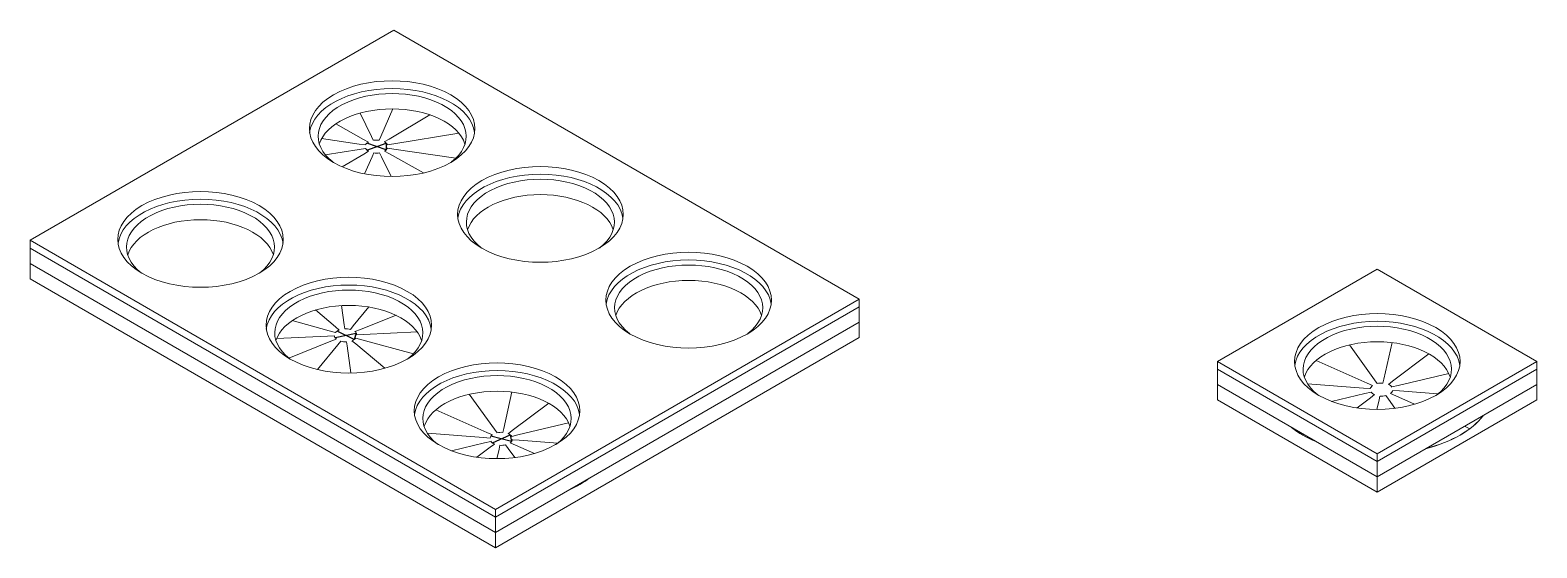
# Model space of a CAD drawing. Header units: inches. Extents: x 1 to 11, y 0.5 to 3.9.
import ezdxf

# ---------------------------------------------------------------- set-up
doc = ezdxf.new("R2010")
doc.units = ezdxf.units.IN
doc.header["$MEASUREMENT"] = 0

msp = doc.modelspace()

# ---------------------------------------------------------------- linework, layer by layer
at = {"color": 0, "linetype": 'Continuous', "lineweight": 0, "extrusion": (1.66533e-16, 0.816497, 0.57735)}
for p, q in [((3.429, 3.89), (1.013, 2.496)), ((6.52, 2.106), (3.429, 3.89)), ((3.205, 3.34), (3.281, 3.185)), ((3.343, 3.185), (3.423, 3.368)), ((3.668, 3.329), (3.398, 3.168)), ((3.228, 3.166), (3.045, 3.269)), ((3.429, 3.137), (3.861, 3.208)), ((2.949, 3.171), (3.198, 3.135)), ((3.198, 3.135), (3.241, 3.129)), ((3.242, 3.106), (3.198, 3.099)), ((3.26, 3.148), (3.228, 3.166)), ((3.281, 3.185), (3.293, 3.16)), ((3.332, 3.16), (3.343, 3.185)), ((3.398, 3.168), (3.366, 3.149)), ((3.386, 3.13), (3.429, 3.137)), ((3.43, 3.101), (3.387, 3.108)), ((3.198, 3.099), (2.974, 3.063)), ((3.087, 2.983), (3.23, 3.068)), ((3.23, 3.068), (3.262, 3.087)), ((3.285, 3.051), (3.235, 2.937)), ((3.296, 3.076), (3.285, 3.051)), ((3.347, 3.051), (3.334, 3.076)), ((3.412, 2.919), (3.347, 3.051)), ((3.368, 3.088), (3.4, 3.07)), ((3.4, 3.07), (3.626, 2.943)), ((3.842, 3.041), (3.43, 3.101)), ((4.104, 0.711), (1.013, 2.496)), ((1.013, 2.496), (1.013, 2.445)), ((1.013, 2.445), (4.104, 0.66)), ((4.104, 0.66), (1.013, 2.445)), ((1.013, 2.445), (1.013, 2.342)), ((4.104, 0.558), (1.013, 2.342)), ((1.013, 2.342), (1.013, 2.24)), ((1.013, 2.342), (4.104, 0.558)), ((1.013, 2.24), (4.104, 0.456)), ((4.104, 0.711), (6.52, 2.106)), ((6.52, 2.055), (6.52, 2.106)), ((3.041, 1.923), (2.908, 2.034)), ((3.081, 2.063), (3.099, 1.935)), ((3.16, 1.928), (3.263, 2.054)), ((6.52, 2.055), (4.104, 0.66)), ((4.104, 0.66), (6.52, 2.055)), ((6.52, 1.953), (6.52, 2.055)), ((2.753, 1.963), (3, 1.895)), ((3.066, 1.901), (3.041, 1.923)), ((3.099, 1.935), (3.103, 1.909)), ((3.141, 1.905), (3.16, 1.928)), ((3.208, 1.905), (3.171, 1.89)), ((3.444, 1.999), (3.208, 1.905)), ((4.104, 0.558), (6.52, 1.953)), ((6.52, 1.953), (4.104, 0.558)), ((6.52, 1.851), (6.52, 1.953)), ((2.989, 1.86), (2.65, 1.844)), ((2.731, 1.715), (3.01, 1.826)), ((3.057, 1.803), (2.923, 1.639)), ((3.034, 1.862), (2.989, 1.86)), ((3, 1.895), (3.041, 1.884)), ((3.01, 1.826), (3.047, 1.841)), ((3.077, 1.827), (3.057, 1.803)), ((3.119, 1.797), (3.115, 1.823)), ((3.151, 1.83), (3.177, 1.809)), ((3.217, 1.836), (3.177, 1.847)), ((3.177, 1.809), (3.37, 1.648)), ((3.184, 1.869), (3.228, 1.871)), ((3.559, 1.743), (3.217, 1.836)), ((3.228, 1.871), (3.586, 1.888)), ((6.52, 1.851), (4.104, 0.456)), ((3.144, 1.616), (3.119, 1.797)), ((3.93, 1.475), (4.097, 1.243)), ((4.159, 1.248), (4.214, 1.49)), ((4.458, 1.416), (4.216, 1.234)), ((4.048, 1.221), (3.708, 1.372)), ((3.652, 1.216), (4.024, 1.188)), ((4.084, 1.205), (4.048, 1.221)), ((4.097, 1.243), (4.115, 1.219)), ((4.153, 1.222), (4.159, 1.248)), ((4.216, 1.234), (4.189, 1.213)), ((4.213, 1.195), (4.254, 1.205)), ((4.254, 1.205), (4.59, 1.286)), ((4.032, 1.152), (3.812, 1.1)), ((3.981, 1.057), (4.07, 1.124)), ((4.024, 1.188), (4.069, 1.184)), ((4.074, 1.162), (4.032, 1.152)), ((4.07, 1.124), (4.098, 1.144)), ((4.128, 1.11), (4.113, 1.047)), ((4.133, 1.136), (4.128, 1.11)), ((4.189, 1.115), (4.172, 1.139)), ((4.233, 1.054), (4.189, 1.115)), ((4.203, 1.152), (4.238, 1.137)), ((4.262, 1.17), (4.218, 1.173)), ((4.238, 1.137), (4.364, 1.081)), ((4.518, 1.15), (4.262, 1.17)), ((4.104, 0.66), (4.104, 0.711)), ((4.104, 0.558), (4.104, 0.66)), ((4.104, 0.456), (4.104, 0.558))]:
    msp.add_line(p, q, dxfattribs=at)
for p, q in [((3.379, 3.096), (3.249, 3.14)), ((3.25, 3.095), (3.378, 3.141)), ((3.378, 3.141), (3.379, 3.096)), ((3.039, 1.851), (3.179, 1.881)), ((3.165, 1.837), (3.053, 1.894)), ((3.179, 1.881), (3.165, 1.837)), ((4.085, 1.152), (4.202, 1.206)), ((4.202, 1.206), (4.212, 1.162)), ((4.212, 1.162), (4.074, 1.196))]:
    msp.add_line(p, q)
at = {"color": 0, "linetype": 'Continuous', "lineweight": 0, "extrusion": (5.55112e-17, 0.816497, 0.57735)}
for p, q in [((8.902, 1.692), (9.963, 2.304)), ((9.963, 2.304), (11.023, 1.692)), ((9.778, 1.802), (9.945, 1.57)), ((10.007, 1.575), (10.062, 1.817)), ((10.305, 1.743), (10.064, 1.561)), ((8.902, 1.692), (9.963, 1.079)), ((8.902, 1.641), (8.902, 1.692)), ((8.902, 1.641), (9.963, 1.028)), ((8.902, 1.539), (8.902, 1.641)), ((9.963, 1.028), (8.902, 1.641)), ((9.896, 1.548), (9.556, 1.699)), ((9.963, 1.079), (11.023, 1.692)), ((9.963, 1.028), (11.023, 1.641)), ((11.023, 1.641), (9.963, 1.028)), ((10.102, 1.533), (10.438, 1.613)), ((11.023, 1.692), (11.023, 1.641)), ((11.023, 1.641), (11.023, 1.539)), ((9.963, 0.926), (8.902, 1.539)), ((8.902, 1.539), (9.963, 0.926)), ((8.902, 1.437), (8.902, 1.539)), ((9.5, 1.543), (9.872, 1.515)), ((9.872, 1.515), (9.917, 1.512)), ((9.931, 1.532), (9.896, 1.548)), ((9.945, 1.57), (9.962, 1.546)), ((11.023, 1.539), (9.963, 0.926)), ((9.963, 0.926), (11.023, 1.539)), ((10.001, 1.549), (10.007, 1.575)), ((10.064, 1.561), (10.037, 1.54)), ((10.06, 1.523), (10.102, 1.533)), ((11.023, 1.539), (11.023, 1.437)), ((9.963, 0.824), (8.902, 1.437)), ((9.88, 1.479), (9.66, 1.427)), ((9.829, 1.384), (9.918, 1.451)), ((9.922, 1.489), (9.88, 1.479)), ((9.918, 1.451), (9.945, 1.472)), ((9.975, 1.437), (9.961, 1.374)), ((11.023, 1.437), (9.963, 0.824)), ((9.981, 1.463), (9.975, 1.437)), ((10.037, 1.442), (10.02, 1.466)), ((10.08, 1.382), (10.037, 1.442)), ((10.05, 1.48), (10.086, 1.464)), ((10.11, 1.497), (10.065, 1.5)), ((10.086, 1.464), (10.211, 1.409)), ((10.366, 1.478), (10.11, 1.497)), ((10.543, 1.262), (10.577, 1.246)), ((10.577, 1.246), (10.577, 1.246)), ((9.541, 1.167), (9.543, 1.169)), ((9.541, 1.167), (9.541, 1.167)), ((9.963, 1.028), (9.963, 1.079)), ((9.963, 0.926), (9.963, 1.028)), ((9.963, 0.824), (9.963, 0.926))]:
    msp.add_line(p, q, dxfattribs=at)
at = {"color": 0, "linetype": 'Continuous', "lineweight": 0}
for centre, major_axis, start_param, end_param in [((3.418, 3.237), (-0.55, 0), -3.926991, 2.356194), ((3.418, 3.186), (0.55, 0), 0.08044, 3.061153), ((3.418, 3.084), (0.492, 0), 0.180446, 2.961146), ((4.403, 2.668), (-0.55, 0), -3.926991, 2.356194), ((4.403, 2.617), (0.55, 0), 0.08044, 3.061153), ((2.145, 2.502), (-0.55, 0), -3.926991, 2.356194), ((2.145, 2.451), (0.55, 0), 0.08044, 3.061153), ((4.403, 2.515), (0.492, 0), 0.180446, 2.961146), ((2.145, 2.349), (0.492, 0), 0.180446, 2.961146), ((5.388, 2.099), (-0.55, 0), -3.926991, 2.356194), ((5.388, 2.048), (0.55, 0), 0.08044, 3.061153), ((3.13, 1.933), (-0.55, 0), -3.926991, 2.356194), ((5.388, 1.946), (0.492, 0), 0.180446, 2.961146), ((3.13, 1.882), (0.55, 0), 0.08044, 3.061153), ((3.13, 1.78), (0.492, 0), 0.180446, 2.961146), ((9.963, 1.692), (-0.55, 0), -3.926991, 2.356194), ((9.963, 1.641), (0.55, 0), 0.08044, 3.061153), ((9.963, 1.539), (0.492, 0), 0.180446, 2.961146), ((4.115, 1.365), (-0.55, 0), -3.926991, 2.356194), ((4.115, 1.314), (0.55, 0), 0.08044, 3.061153), ((4.115, 1.211), (0.492, 0), 0.180446, 2.961146), ((9.991, 1.506), (0.739, 0), -1.151371, -0.419425), ((9.991, 1.505), (0.739, 0), -1.151371, -0.419425), ((9.991, 1.506), (0.739, 0), -2.511863, -2.200526), ((9.991, 1.505), (0.739, 0), -2.511863, -2.200526), ((4.143, 1.179), (0.739, 0), -0.913105, -0.657692), ((4.143, 1.178), (0.739, 0), -0.913105, -0.657692)]:
    msp.add_ellipse(centre, major_axis=major_axis, ratio=0.57735, start_param=start_param, end_param=end_param, dxfattribs=at)
at = {"color": 0, "linetype": 'Continuous', "lineweight": 0, "extrusion": (1.62687e-17, 2.22045e-16, -1)}
for centre in [(3.418, 3.186), (5.388, 2.048)]:
    msp.add_ellipse(centre, major_axis=(-0.492, 0), ratio=0.57735, start_param=-0.641976, end_param=3.783569, dxfattribs=at)
at = {"color": 0, "linetype": 'Continuous', "lineweight": 0, "extrusion": (6.88651e-17, 1.66533e-16, -1)}
msp.add_ellipse((3.314, 3.118), major_axis=(-0.075, 0), ratio=0.57735, start_param=0.24731, end_param=0.770909, dxfattribs=at)
at = {"color": 0, "linetype": 'Continuous', "lineweight": 0, "extrusion": (2.67078e-17, 1.11022e-16, -1)}
msp.add_ellipse((3.314, 3.118), major_axis=(-0.075, 0), ratio=0.57735, start_param=-0.799887, end_param=-0.276289, dxfattribs=at)
at = {"color": 0, "linetype": 'Continuous', "lineweight": 0, "extrusion": (-1.33539e-17, 2.22045e-16, -1)}
msp.add_ellipse((3.314, 3.118), major_axis=(0.075, 0), ratio=0.57735, start_param=-1.847085, end_param=-1.323486, dxfattribs=at)
at = {"color": 0, "linetype": 'Continuous', "lineweight": 0, "extrusion": (0, 0, -1)}
msp.add_ellipse((3.314, 3.118), major_axis=(0.075, 0), ratio=0.57735, start_param=-0.799887, end_param=-0.276289, dxfattribs=at)
at = {"color": 0, "linetype": 'Continuous', "lineweight": 0, "extrusion": (-1.33539e-17, 3.88578e-16, -1)}
msp.add_ellipse((3.314, 3.118), major_axis=(0.075, 0), ratio=0.57735, start_param=0.24731, end_param=0.770909, dxfattribs=at)
at = {"color": 0, "linetype": 'Continuous', "lineweight": 0, "extrusion": (1.84889e-32, 1.11022e-16, -1)}
msp.add_ellipse((3.314, 3.118), major_axis=(-0.075, 0), ratio=0.57735, start_param=-1.847085, end_param=-1.323486, dxfattribs=at)
at = {"color": 0, "linetype": 'Continuous', "lineweight": 0, "extrusion": (4.88062e-17, 1.11022e-16, -1)}
msp.add_ellipse((4.403, 2.617), major_axis=(-0.492, 0), ratio=0.57735, start_param=-0.641976, end_param=3.783569, dxfattribs=at)
at = {"color": 0, "linetype": 'Continuous', "lineweight": 0, "extrusion": (3.25374e-17, 1.11022e-16, -1)}
msp.add_ellipse((2.145, 2.451), major_axis=(-0.492, 0), ratio=0.57735, start_param=-0.641976, end_param=3.783569, dxfattribs=at)
at = {"color": 0, "linetype": 'Continuous', "lineweight": 0, "extrusion": (-6.70499e-18, 1.66533e-16, -1)}
msp.add_ellipse((3.13, 1.882), major_axis=(-0.492, 0), ratio=0.57735, start_param=-0.641976, end_param=3.783569, dxfattribs=at)
at = {"color": 0, "linetype": 'Continuous', "lineweight": 0, "extrusion": (4.58143e-18, 1.66533e-16, -1)}
msp.add_ellipse((3.109, 1.866), major_axis=(0.075, 0), ratio=0.57735, start_param=-1.652115, end_param=-1.128516, dxfattribs=at)
at = {"color": 0, "linetype": 'Continuous', "lineweight": 0, "extrusion": (-2.29737e-17, 5.55112e-17, -1)}
msp.add_ellipse((9.963, 1.641), major_axis=(-0.493, 0), ratio=0.57735, start_param=-0.641976, end_param=3.783569, dxfattribs=at)
at = {"color": 0, "linetype": 'Continuous', "lineweight": 0, "extrusion": (-2.09552e-18, 1.66533e-16, -1)}
msp.add_ellipse((3.109, 1.866), major_axis=(-0.075, 0), ratio=0.57735, start_param=-0.604917, end_param=-0.081319, dxfattribs=at)
at = {"color": 0, "linetype": 'Continuous', "lineweight": 0, "extrusion": (9.1785e-17, 5.55112e-17, -1)}
msp.add_ellipse((3.109, 1.866), major_axis=(0.075, 0), ratio=0.57735, start_param=-2.699312, end_param=-2.175714, dxfattribs=at)
at = {"color": 0, "linetype": 'Continuous', "lineweight": 0, "extrusion": (3.00463e-17, -2.41761e-33, -1)}
msp.add_ellipse((3.109, 1.866), major_axis=(-0.075, 0), ratio=0.57735, start_param=-1.652115, end_param=-1.128516, dxfattribs=at)
at = {"color": 0, "linetype": 'Continuous', "lineweight": 0, "extrusion": (7.84311e-17, -1.11022e-16, -1)}
msp.add_ellipse((3.109, 1.866), major_axis=(-0.075, 0), ratio=0.57735, start_param=-2.699312, end_param=-2.175714, dxfattribs=at)
at = {"color": 0, "linetype": 'Continuous', "lineweight": 0, "extrusion": (4.93038e-32, 2.22045e-16, -1)}
msp.add_ellipse((3.109, 1.866), major_axis=(0.075, 0), ratio=0.57735, start_param=-0.604917, end_param=-0.081319, dxfattribs=at)
at = {"color": 0, "linetype": 'Continuous', "lineweight": 0, "extrusion": (1.62687e-17, 2.77556e-16, -1)}
msp.add_ellipse((4.115, 1.314), major_axis=(-0.493, 0), ratio=0.57735, start_param=-0.641976, end_param=3.783569, dxfattribs=at)
at = {"color": 0, "linetype": 'Continuous', "lineweight": 0, "extrusion": (-9.76684e-17, 2.22045e-16, -1)}
msp.add_ellipse((9.991, 1.506), major_axis=(-0.075, 0), ratio=0.57735, start_param=0.130563, end_param=0.654162, dxfattribs=at)
at = {"color": 0, "linetype": 'Continuous', "lineweight": 0, "extrusion": (-6.13946e-17, 3.33067e-16, -1)}
msp.add_ellipse((9.991, 1.506), major_axis=(0.075, 0), ratio=0.57735, start_param=-1.963832, end_param=-1.440234, dxfattribs=at)
at = {"color": 0, "linetype": 'Continuous', "lineweight": 0, "extrusion": (3.08149e-33, 5.55112e-17, -1)}
msp.add_ellipse((9.991, 1.506), major_axis=(0.075, 0), ratio=0.57735, start_param=-0.916635, end_param=-0.393036, dxfattribs=at)
at = {"color": 0, "linetype": 'Continuous', "lineweight": 0, "extrusion": (5.34156e-17, 1.11022e-16, -1)}
msp.add_ellipse((9.991, 1.506), major_axis=(-0.075, 0), ratio=0.57735, start_param=-0.916635, end_param=-0.393036, dxfattribs=at)
at = {"color": 0, "linetype": 'Continuous', "lineweight": 0, "extrusion": (3.62738e-17, 2.22045e-16, -1)}
msp.add_ellipse((9.991, 1.506), major_axis=(-0.075, 0), ratio=0.57735, start_param=-1.963832, end_param=-1.440234, dxfattribs=at)
at = {"color": 0, "linetype": 'Continuous', "lineweight": 0, "extrusion": (2.67078e-17, 2.22045e-16, -1)}
msp.add_ellipse((9.991, 1.506), major_axis=(0.075, 0), ratio=0.57735, start_param=0.130563, end_param=0.654162, dxfattribs=at)
at = {"color": 0, "linetype": 'Continuous', "lineweight": 0, "extrusion": (-6.67695e-18, 2.01983e-33, -1)}
msp.add_ellipse((4.143, 1.179), major_axis=(-0.075, 0), ratio=0.57735, start_param=0.130563, end_param=0.654162, dxfattribs=at)
at = {"color": 0, "linetype": 'Continuous', "lineweight": 0, "extrusion": (3.62738e-17, -6.50886e-30, -1)}
msp.add_ellipse((4.143, 1.179), major_axis=(0.075, 0), ratio=0.57735, start_param=-1.963832, end_param=-1.440234, dxfattribs=at)
at = {"color": 0, "linetype": 'Continuous', "lineweight": 0, "extrusion": (1.39826e-16, 1.11022e-16, -1)}
msp.add_ellipse((4.143, 1.179), major_axis=(0.075, 0), ratio=0.57735, start_param=-0.916635, end_param=-0.393036, dxfattribs=at)
at = {"color": 0, "linetype": 'Continuous', "lineweight": 0, "extrusion": (6.16298e-32, 2.77556e-16, -1)}
msp.add_ellipse((4.143, 1.179), major_axis=(-0.075, 0), ratio=0.57735, start_param=-0.916635, end_param=-0.393036, dxfattribs=at)
at = {"color": 0, "linetype": 'Continuous', "lineweight": 0, "extrusion": (-1.92373e-17, 5.55112e-17, -1)}
msp.add_ellipse((4.143, 1.179), major_axis=(-0.075, 0), ratio=0.57735, start_param=-1.963832, end_param=-1.440234, dxfattribs=at)
at = {"color": 0, "linetype": 'Continuous', "lineweight": 0, "extrusion": (1.33539e-17, 3.33067e-16, -1)}
msp.add_ellipse((4.143, 1.179), major_axis=(0.075, 0), ratio=0.57735, start_param=0.130563, end_param=0.654162, dxfattribs=at)

doc.saveas('drawing.dxf')
